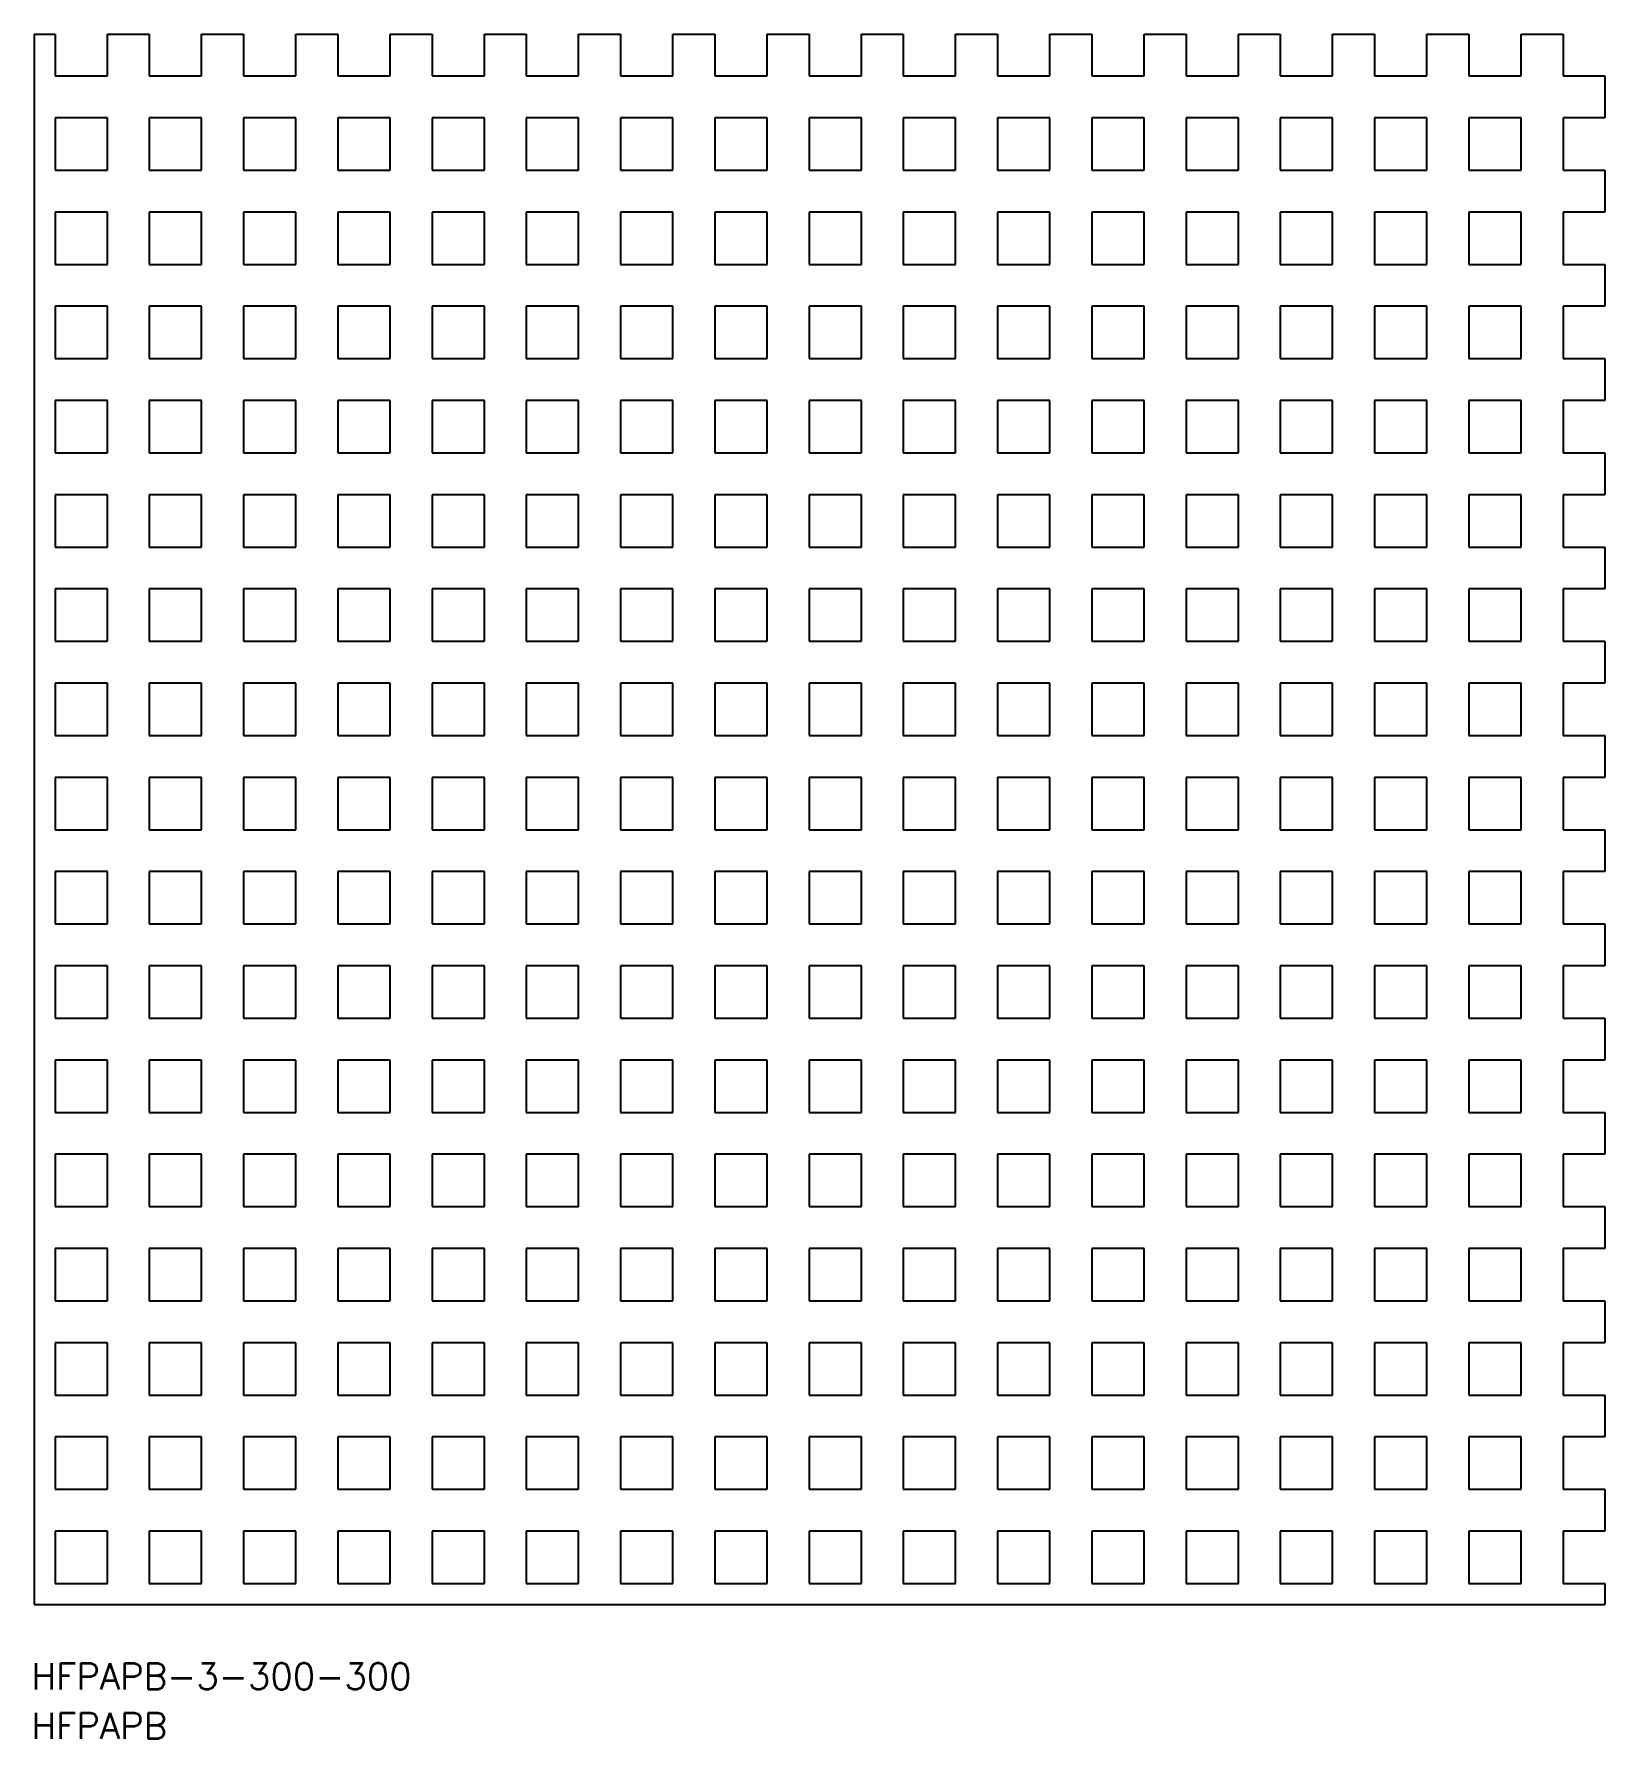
# Model space of a CAD drawing. Extents: x 3 to 303, y 3 to 329.
import ezdxf

# ---------------------------------------------------------------- set-up
doc = ezdxf.new("R2010")
doc.units = 0
doc.layers.get('0').update_dxf_attribs({"linetype": 'CONTINUOUS'})
doc.styles.get("Standard").update_dxf_attribs({"font": 'txt.shx', "bigfont": 'extfont2.shx'})

msp = doc.modelspace()

# ---------------------------------------------------------------- linework, layer by layer
at = {"color": 7, "linetype": 'CONTINUOUS'}
for p, q in [((3.37, 329.01), (3.37, 29.01)), ((3.37, 329.01), (7.37, 329.01)), ((7.37, 329.01), (7.37, 321.01)), ((17.37, 321.01), (17.37, 329.01)), ((17.37, 329.01), (25.37, 329.01)), ((25.37, 329.01), (25.37, 321.01)), ((35.37, 321.01), (35.37, 329.01)), ((35.37, 329.01), (43.37, 329.01)), ((43.37, 329.01), (43.37, 321.01)), ((53.37, 321.01), (53.37, 329.01)), ((53.37, 329.01), (61.37, 329.01)), ((61.37, 329.01), (61.37, 321.01)), ((71.37, 321.01), (71.37, 329.01)), ((71.37, 329.01), (79.37, 329.01)), ((79.37, 329.01), (79.37, 321.01)), ((89.37, 321.01), (89.37, 329.01)), ((89.37, 329.01), (97.37, 329.01)), ((97.37, 329.01), (97.37, 321.01)), ((107.37, 321.01), (107.37, 329.01)), ((107.37, 329.01), (115.37, 329.01)), ((115.37, 329.01), (115.37, 321.01)), ((125.37, 321.01), (125.37, 329.01)), ((125.37, 329.01), (133.37, 329.01)), ((133.37, 329.01), (133.37, 321.01)), ((143.37, 321.01), (143.37, 329.01)), ((143.37, 329.01), (151.37, 329.01)), ((151.37, 329.01), (151.37, 321.01)), ((161.37, 321.01), (161.37, 329.01)), ((161.37, 329.01), (169.37, 329.01)), ((169.37, 329.01), (169.37, 321.01)), ((179.37, 321.01), (179.37, 329.01)), ((179.37, 329.01), (187.37, 329.01)), ((187.37, 329.01), (187.37, 321.01)), ((197.37, 321.01), (197.37, 329.01)), ((197.37, 329.01), (205.37, 329.01)), ((205.37, 329.01), (205.37, 321.01)), ((215.37, 321.01), (215.37, 329.01)), ((215.37, 329.01), (223.37, 329.01)), ((223.37, 329.01), (223.37, 321.01)), ((233.37, 321.01), (233.37, 329.01)), ((233.37, 329.01), (241.37, 329.01)), ((241.37, 329.01), (241.37, 321.01)), ((251.37, 321.01), (251.37, 329.01)), ((251.37, 329.01), (259.37, 329.01)), ((259.37, 329.01), (259.37, 321.01)), ((269.37, 321.01), (269.37, 329.01)), ((269.37, 329.01), (277.37, 329.01)), ((277.37, 329.01), (277.37, 321.01)), ((287.37, 321.01), (287.37, 329.01)), ((287.37, 329.01), (295.37, 329.01)), ((295.37, 329.01), (295.37, 321.01)), ((7.37, 321.01), (17.37, 321.01)), ((25.37, 321.01), (35.37, 321.01)), ((43.37, 321.01), (53.37, 321.01)), ((61.37, 321.01), (71.37, 321.01)), ((79.37, 321.01), (89.37, 321.01)), ((97.37, 321.01), (107.37, 321.01)), ((115.37, 321.01), (125.37, 321.01)), ((133.37, 321.01), (143.37, 321.01)), ((151.37, 321.01), (161.37, 321.01)), ((169.37, 321.01), (179.37, 321.01)), ((187.37, 321.01), (197.37, 321.01)), ((205.37, 321.01), (215.37, 321.01)), ((223.37, 321.01), (233.37, 321.01)), ((241.37, 321.01), (251.37, 321.01)), ((259.37, 321.01), (269.37, 321.01)), ((277.37, 321.01), (287.37, 321.01)), ((295.37, 321.01), (303.37, 321.01)), ((303.37, 321.01), (303.37, 313.01)), ((17.37, 313.01), (7.37, 313.01)), ((7.37, 313.01), (7.37, 303.01)), ((17.37, 303.01), (17.37, 313.01)), ((35.37, 313.01), (25.37, 313.01)), ((25.37, 313.01), (25.37, 303.01)), ((35.37, 303.01), (35.37, 313.01)), ((53.37, 313.01), (43.37, 313.01)), ((43.37, 313.01), (43.37, 303.01)), ((53.37, 303.01), (53.37, 313.01)), ((71.37, 313.01), (61.37, 313.01)), ((61.37, 313.01), (61.37, 303.01)), ((71.37, 303.01), (71.37, 313.01)), ((89.37, 313.01), (79.37, 313.01)), ((79.37, 313.01), (79.37, 303.01)), ((89.37, 303.01), (89.37, 313.01)), ((107.37, 313.01), (97.37, 313.01)), ((97.37, 313.01), (97.37, 303.01)), ((107.37, 303.01), (107.37, 313.01)), ((125.37, 313.01), (115.37, 313.01)), ((115.37, 313.01), (115.37, 303.01)), ((125.37, 303.01), (125.37, 313.01)), ((143.37, 313.01), (133.37, 313.01)), ((133.37, 313.01), (133.37, 303.01)), ((143.37, 303.01), (143.37, 313.01)), ((161.37, 313.01), (151.37, 313.01)), ((151.37, 313.01), (151.37, 303.01)), ((161.37, 303.01), (161.37, 313.01)), ((179.37, 313.01), (169.37, 313.01)), ((169.37, 313.01), (169.37, 303.01)), ((179.37, 303.01), (179.37, 313.01)), ((197.37, 313.01), (187.37, 313.01)), ((187.37, 313.01), (187.37, 303.01)), ((197.37, 303.01), (197.37, 313.01)), ((215.37, 313.01), (205.37, 313.01)), ((205.37, 313.01), (205.37, 303.01)), ((215.37, 303.01), (215.37, 313.01)), ((233.37, 313.01), (223.37, 313.01)), ((223.37, 313.01), (223.37, 303.01)), ((233.37, 303.01), (233.37, 313.01)), ((251.37, 313.01), (241.37, 313.01)), ((241.37, 313.01), (241.37, 303.01)), ((251.37, 303.01), (251.37, 313.01)), ((269.37, 313.01), (259.37, 313.01)), ((259.37, 313.01), (259.37, 303.01)), ((269.37, 303.01), (269.37, 313.01)), ((287.37, 313.01), (277.37, 313.01)), ((277.37, 313.01), (277.37, 303.01)), ((287.37, 303.01), (287.37, 313.01)), ((303.37, 313.01), (295.37, 313.01)), ((295.37, 313.01), (295.37, 303.01)), ((7.37, 303.01), (17.37, 303.01)), ((25.37, 303.01), (35.37, 303.01)), ((43.37, 303.01), (53.37, 303.01)), ((61.37, 303.01), (71.37, 303.01)), ((79.37, 303.01), (89.37, 303.01)), ((97.37, 303.01), (107.37, 303.01)), ((115.37, 303.01), (125.37, 303.01)), ((133.37, 303.01), (143.37, 303.01)), ((151.37, 303.01), (161.37, 303.01)), ((169.37, 303.01), (179.37, 303.01)), ((187.37, 303.01), (197.37, 303.01)), ((205.37, 303.01), (215.37, 303.01)), ((223.37, 303.01), (233.37, 303.01)), ((241.37, 303.01), (251.37, 303.01)), ((259.37, 303.01), (269.37, 303.01)), ((277.37, 303.01), (287.37, 303.01)), ((295.37, 303.01), (303.37, 303.01)), ((303.37, 303.01), (303.37, 295.01)), ((17.37, 295.01), (7.37, 295.01)), ((7.37, 295.01), (7.37, 285.01)), ((17.37, 285.01), (17.37, 295.01)), ((35.37, 295.01), (25.37, 295.01)), ((25.37, 295.01), (25.37, 285.01)), ((35.37, 285.01), (35.37, 295.01)), ((53.37, 295.01), (43.37, 295.01)), ((43.37, 295.01), (43.37, 285.01)), ((53.37, 285.01), (53.37, 295.01)), ((71.37, 295.01), (61.37, 295.01)), ((61.37, 295.01), (61.37, 285.01)), ((71.37, 285.01), (71.37, 295.01)), ((89.37, 295.01), (79.37, 295.01)), ((79.37, 295.01), (79.37, 285.01)), ((89.37, 285.01), (89.37, 295.01)), ((107.37, 295.01), (97.37, 295.01)), ((97.37, 295.01), (97.37, 285.01)), ((107.37, 285.01), (107.37, 295.01)), ((125.37, 295.01), (115.37, 295.01)), ((115.37, 295.01), (115.37, 285.01)), ((125.37, 285.01), (125.37, 295.01)), ((143.37, 295.01), (133.37, 295.01)), ((133.37, 295.01), (133.37, 285.01)), ((143.37, 285.01), (143.37, 295.01)), ((161.37, 295.01), (151.37, 295.01)), ((151.37, 295.01), (151.37, 285.01)), ((161.37, 285.01), (161.37, 295.01)), ((179.37, 295.01), (169.37, 295.01)), ((169.37, 295.01), (169.37, 285.01)), ((179.37, 285.01), (179.37, 295.01)), ((197.37, 295.01), (187.37, 295.01)), ((187.37, 295.01), (187.37, 285.01)), ((197.37, 285.01), (197.37, 295.01)), ((215.37, 295.01), (205.37, 295.01)), ((205.37, 295.01), (205.37, 285.01)), ((215.37, 285.01), (215.37, 295.01)), ((233.37, 295.01), (223.37, 295.01)), ((223.37, 295.01), (223.37, 285.01)), ((233.37, 285.01), (233.37, 295.01)), ((251.37, 295.01), (241.37, 295.01)), ((241.37, 295.01), (241.37, 285.01)), ((251.37, 285.01), (251.37, 295.01)), ((269.37, 295.01), (259.37, 295.01)), ((259.37, 295.01), (259.37, 285.01)), ((269.37, 285.01), (269.37, 295.01)), ((287.37, 295.01), (277.37, 295.01)), ((277.37, 295.01), (277.37, 285.01)), ((287.37, 285.01), (287.37, 295.01)), ((303.37, 295.01), (295.37, 295.01)), ((295.37, 295.01), (295.37, 285.01)), ((7.37, 285.01), (17.37, 285.01)), ((25.37, 285.01), (35.37, 285.01)), ((43.37, 285.01), (53.37, 285.01)), ((61.37, 285.01), (71.37, 285.01)), ((79.37, 285.01), (89.37, 285.01)), ((97.37, 285.01), (107.37, 285.01)), ((115.37, 285.01), (125.37, 285.01)), ((133.37, 285.01), (143.37, 285.01)), ((151.37, 285.01), (161.37, 285.01)), ((169.37, 285.01), (179.37, 285.01)), ((187.37, 285.01), (197.37, 285.01)), ((205.37, 285.01), (215.37, 285.01)), ((223.37, 285.01), (233.37, 285.01)), ((241.37, 285.01), (251.37, 285.01)), ((259.37, 285.01), (269.37, 285.01)), ((277.37, 285.01), (287.37, 285.01)), ((295.37, 285.01), (303.37, 285.01)), ((303.37, 285.01), (303.37, 277.01)), ((17.37, 277.01), (7.37, 277.01)), ((7.37, 277.01), (7.37, 267.01)), ((17.37, 267.01), (17.37, 277.01)), ((35.37, 277.01), (25.37, 277.01)), ((25.37, 277.01), (25.37, 267.01)), ((35.37, 267.01), (35.37, 277.01)), ((53.37, 277.01), (43.37, 277.01)), ((43.37, 277.01), (43.37, 267.01)), ((53.37, 267.01), (53.37, 277.01)), ((71.37, 277.01), (61.37, 277.01)), ((61.37, 277.01), (61.37, 267.01)), ((71.37, 267.01), (71.37, 277.01)), ((89.37, 277.01), (79.37, 277.01)), ((79.37, 277.01), (79.37, 267.01)), ((89.37, 267.01), (89.37, 277.01)), ((107.37, 277.01), (97.37, 277.01)), ((97.37, 277.01), (97.37, 267.01)), ((107.37, 267.01), (107.37, 277.01)), ((125.37, 277.01), (115.37, 277.01)), ((115.37, 277.01), (115.37, 267.01)), ((125.37, 267.01), (125.37, 277.01)), ((143.37, 277.01), (133.37, 277.01)), ((133.37, 277.01), (133.37, 267.01)), ((143.37, 267.01), (143.37, 277.01)), ((161.37, 277.01), (151.37, 277.01)), ((151.37, 277.01), (151.37, 267.01)), ((161.37, 267.01), (161.37, 277.01)), ((179.37, 277.01), (169.37, 277.01)), ((169.37, 277.01), (169.37, 267.01)), ((179.37, 267.01), (179.37, 277.01)), ((197.37, 277.01), (187.37, 277.01)), ((187.37, 277.01), (187.37, 267.01)), ((197.37, 267.01), (197.37, 277.01)), ((215.37, 277.01), (205.37, 277.01)), ((205.37, 277.01), (205.37, 267.01)), ((215.37, 267.01), (215.37, 277.01)), ((233.37, 277.01), (223.37, 277.01)), ((223.37, 277.01), (223.37, 267.01)), ((233.37, 267.01), (233.37, 277.01)), ((251.37, 277.01), (241.37, 277.01)), ((241.37, 277.01), (241.37, 267.01)), ((251.37, 267.01), (251.37, 277.01)), ((269.37, 277.01), (259.37, 277.01)), ((259.37, 277.01), (259.37, 267.01)), ((269.37, 267.01), (269.37, 277.01)), ((287.37, 277.01), (277.37, 277.01)), ((277.37, 277.01), (277.37, 267.01)), ((287.37, 267.01), (287.37, 277.01)), ((303.37, 277.01), (295.37, 277.01)), ((295.37, 277.01), (295.37, 267.01)), ((7.37, 267.01), (17.37, 267.01)), ((25.37, 267.01), (35.37, 267.01)), ((43.37, 267.01), (53.37, 267.01)), ((61.37, 267.01), (71.37, 267.01)), ((79.37, 267.01), (89.37, 267.01)), ((97.37, 267.01), (107.37, 267.01)), ((115.37, 267.01), (125.37, 267.01)), ((133.37, 267.01), (143.37, 267.01)), ((151.37, 267.01), (161.37, 267.01)), ((169.37, 267.01), (179.37, 267.01)), ((187.37, 267.01), (197.37, 267.01)), ((205.37, 267.01), (215.37, 267.01)), ((223.37, 267.01), (233.37, 267.01)), ((241.37, 267.01), (251.37, 267.01)), ((259.37, 267.01), (269.37, 267.01)), ((277.37, 267.01), (287.37, 267.01)), ((295.37, 267.01), (303.37, 267.01)), ((303.37, 267.01), (303.37, 259.01)), ((17.37, 259.01), (7.37, 259.01)), ((7.37, 259.01), (7.37, 249.01)), ((17.37, 249.01), (17.37, 259.01)), ((35.37, 259.01), (25.37, 259.01)), ((25.37, 259.01), (25.37, 249.01)), ((35.37, 249.01), (35.37, 259.01)), ((53.37, 259.01), (43.37, 259.01)), ((43.37, 259.01), (43.37, 249.01)), ((53.37, 249.01), (53.37, 259.01)), ((71.37, 259.01), (61.37, 259.01)), ((61.37, 259.01), (61.37, 249.01)), ((71.37, 249.01), (71.37, 259.01)), ((89.37, 259.01), (79.37, 259.01)), ((79.37, 259.01), (79.37, 249.01)), ((89.37, 249.01), (89.37, 259.01)), ((107.37, 259.01), (97.37, 259.01)), ((97.37, 259.01), (97.37, 249.01)), ((107.37, 249.01), (107.37, 259.01)), ((125.37, 259.01), (115.37, 259.01)), ((115.37, 259.01), (115.37, 249.01)), ((125.37, 249.01), (125.37, 259.01)), ((143.37, 259.01), (133.37, 259.01)), ((133.37, 259.01), (133.37, 249.01)), ((143.37, 249.01), (143.37, 259.01)), ((161.37, 259.01), (151.37, 259.01)), ((151.37, 259.01), (151.37, 249.01)), ((161.37, 249.01), (161.37, 259.01)), ((179.37, 259.01), (169.37, 259.01)), ((169.37, 259.01), (169.37, 249.01)), ((179.37, 249.01), (179.37, 259.01)), ((197.37, 259.01), (187.37, 259.01)), ((187.37, 259.01), (187.37, 249.01)), ((197.37, 249.01), (197.37, 259.01)), ((215.37, 259.01), (205.37, 259.01)), ((205.37, 259.01), (205.37, 249.01)), ((215.37, 249.01), (215.37, 259.01)), ((233.37, 259.01), (223.37, 259.01)), ((223.37, 259.01), (223.37, 249.01)), ((233.37, 249.01), (233.37, 259.01)), ((251.37, 259.01), (241.37, 259.01)), ((241.37, 259.01), (241.37, 249.01)), ((251.37, 249.01), (251.37, 259.01)), ((269.37, 259.01), (259.37, 259.01)), ((259.37, 259.01), (259.37, 249.01)), ((269.37, 249.01), (269.37, 259.01)), ((287.37, 259.01), (277.37, 259.01)), ((277.37, 259.01), (277.37, 249.01)), ((287.37, 249.01), (287.37, 259.01)), ((303.37, 259.01), (295.37, 259.01)), ((295.37, 259.01), (295.37, 249.01)), ((7.37, 249.01), (17.37, 249.01)), ((25.37, 249.01), (35.37, 249.01)), ((43.37, 249.01), (53.37, 249.01)), ((61.37, 249.01), (71.37, 249.01)), ((79.37, 249.01), (89.37, 249.01)), ((97.37, 249.01), (107.37, 249.01)), ((115.37, 249.01), (125.37, 249.01)), ((133.37, 249.01), (143.37, 249.01)), ((151.37, 249.01), (161.37, 249.01)), ((169.37, 249.01), (179.37, 249.01)), ((187.37, 249.01), (197.37, 249.01)), ((205.37, 249.01), (215.37, 249.01)), ((223.37, 249.01), (233.37, 249.01)), ((241.37, 249.01), (251.37, 249.01)), ((259.37, 249.01), (269.37, 249.01)), ((277.37, 249.01), (287.37, 249.01)), ((295.37, 249.01), (303.37, 249.01)), ((303.37, 249.01), (303.37, 241.01)), ((17.37, 241.01), (7.37, 241.01)), ((7.37, 241.01), (7.37, 231.01)), ((17.37, 231.01), (17.37, 241.01)), ((35.37, 241.01), (25.37, 241.01)), ((25.37, 241.01), (25.37, 231.01)), ((35.37, 231.01), (35.37, 241.01)), ((53.37, 241.01), (43.37, 241.01)), ((43.37, 241.01), (43.37, 231.01)), ((53.37, 231.01), (53.37, 241.01)), ((71.37, 241.01), (61.37, 241.01)), ((61.37, 241.01), (61.37, 231.01)), ((71.37, 231.01), (71.37, 241.01)), ((89.37, 241.01), (79.37, 241.01)), ((79.37, 241.01), (79.37, 231.01)), ((89.37, 231.01), (89.37, 241.01)), ((107.37, 241.01), (97.37, 241.01)), ((97.37, 241.01), (97.37, 231.01)), ((107.37, 231.01), (107.37, 241.01)), ((125.37, 241.01), (115.37, 241.01)), ((115.37, 241.01), (115.37, 231.01)), ((125.37, 231.01), (125.37, 241.01)), ((143.37, 241.01), (133.37, 241.01)), ((133.37, 241.01), (133.37, 231.01)), ((143.37, 231.01), (143.37, 241.01)), ((161.37, 241.01), (151.37, 241.01)), ((151.37, 241.01), (151.37, 231.01)), ((161.37, 231.01), (161.37, 241.01)), ((179.37, 241.01), (169.37, 241.01)), ((169.37, 241.01), (169.37, 231.01)), ((179.37, 231.01), (179.37, 241.01)), ((197.37, 241.01), (187.37, 241.01)), ((187.37, 241.01), (187.37, 231.01)), ((197.37, 231.01), (197.37, 241.01)), ((215.37, 241.01), (205.37, 241.01)), ((205.37, 241.01), (205.37, 231.01)), ((215.37, 231.01), (215.37, 241.01)), ((233.37, 241.01), (223.37, 241.01)), ((223.37, 241.01), (223.37, 231.01)), ((233.37, 231.01), (233.37, 241.01)), ((251.37, 241.01), (241.37, 241.01)), ((241.37, 241.01), (241.37, 231.01)), ((251.37, 231.01), (251.37, 241.01)), ((269.37, 241.01), (259.37, 241.01)), ((259.37, 241.01), (259.37, 231.01)), ((269.37, 231.01), (269.37, 241.01)), ((287.37, 241.01), (277.37, 241.01)), ((277.37, 241.01), (277.37, 231.01)), ((287.37, 231.01), (287.37, 241.01)), ((303.37, 241.01), (295.37, 241.01)), ((295.37, 241.01), (295.37, 231.01)), ((7.37, 231.01), (17.37, 231.01)), ((25.37, 231.01), (35.37, 231.01)), ((43.37, 231.01), (53.37, 231.01)), ((61.37, 231.01), (71.37, 231.01)), ((79.37, 231.01), (89.37, 231.01)), ((97.37, 231.01), (107.37, 231.01)), ((115.37, 231.01), (125.37, 231.01)), ((133.37, 231.01), (143.37, 231.01)), ((151.37, 231.01), (161.37, 231.01)), ((169.37, 231.01), (179.37, 231.01)), ((187.37, 231.01), (197.37, 231.01)), ((205.37, 231.01), (215.37, 231.01)), ((223.37, 231.01), (233.37, 231.01)), ((241.37, 231.01), (251.37, 231.01)), ((259.37, 231.01), (269.37, 231.01)), ((277.37, 231.01), (287.37, 231.01)), ((295.37, 231.01), (303.37, 231.01)), ((303.37, 231.01), (303.37, 223.01)), ((17.37, 223.01), (7.37, 223.01)), ((7.37, 223.01), (7.37, 213.01)), ((17.37, 213.01), (17.37, 223.01)), ((35.37, 223.01), (25.37, 223.01)), ((25.37, 223.01), (25.37, 213.01)), ((35.37, 213.01), (35.37, 223.01)), ((53.37, 223.01), (43.37, 223.01)), ((43.37, 223.01), (43.37, 213.01)), ((53.37, 213.01), (53.37, 223.01)), ((71.37, 223.01), (61.37, 223.01)), ((61.37, 223.01), (61.37, 213.01)), ((71.37, 213.01), (71.37, 223.01)), ((89.37, 223.01), (79.37, 223.01)), ((79.37, 223.01), (79.37, 213.01)), ((89.37, 213.01), (89.37, 223.01)), ((107.37, 223.01), (97.37, 223.01)), ((97.37, 223.01), (97.37, 213.01)), ((107.37, 213.01), (107.37, 223.01)), ((125.37, 223.01), (115.37, 223.01)), ((115.37, 223.01), (115.37, 213.01)), ((125.37, 213.01), (125.37, 223.01)), ((143.37, 223.01), (133.37, 223.01)), ((133.37, 223.01), (133.37, 213.01)), ((143.37, 213.01), (143.37, 223.01)), ((161.37, 223.01), (151.37, 223.01)), ((151.37, 223.01), (151.37, 213.01)), ((161.37, 213.01), (161.37, 223.01)), ((179.37, 223.01), (169.37, 223.01)), ((169.37, 223.01), (169.37, 213.01)), ((179.37, 213.01), (179.37, 223.01)), ((197.37, 223.01), (187.37, 223.01)), ((187.37, 223.01), (187.37, 213.01)), ((197.37, 213.01), (197.37, 223.01)), ((215.37, 223.01), (205.37, 223.01)), ((205.37, 223.01), (205.37, 213.01)), ((215.37, 213.01), (215.37, 223.01)), ((233.37, 223.01), (223.37, 223.01)), ((223.37, 223.01), (223.37, 213.01)), ((233.37, 213.01), (233.37, 223.01)), ((251.37, 223.01), (241.37, 223.01)), ((241.37, 223.01), (241.37, 213.01)), ((251.37, 213.01), (251.37, 223.01)), ((269.37, 223.01), (259.37, 223.01)), ((259.37, 223.01), (259.37, 213.01)), ((269.37, 213.01), (269.37, 223.01)), ((287.37, 223.01), (277.37, 223.01)), ((277.37, 223.01), (277.37, 213.01)), ((287.37, 213.01), (287.37, 223.01)), ((303.37, 223.01), (295.37, 223.01)), ((295.37, 223.01), (295.37, 213.01)), ((7.37, 213.01), (17.37, 213.01)), ((25.37, 213.01), (35.37, 213.01)), ((43.37, 213.01), (53.37, 213.01)), ((61.37, 213.01), (71.37, 213.01)), ((79.37, 213.01), (89.37, 213.01)), ((97.37, 213.01), (107.37, 213.01)), ((115.37, 213.01), (125.37, 213.01)), ((133.37, 213.01), (143.37, 213.01)), ((151.37, 213.01), (161.37, 213.01)), ((169.37, 213.01), (179.37, 213.01)), ((187.37, 213.01), (197.37, 213.01)), ((205.37, 213.01), (215.37, 213.01)), ((223.37, 213.01), (233.37, 213.01)), ((241.37, 213.01), (251.37, 213.01)), ((259.37, 213.01), (269.37, 213.01)), ((277.37, 213.01), (287.37, 213.01)), ((295.37, 213.01), (303.37, 213.01)), ((303.37, 213.01), (303.37, 205.01)), ((17.37, 205.01), (7.37, 205.01)), ((7.37, 205.01), (7.37, 195.01)), ((17.37, 195.01), (17.37, 205.01)), ((35.37, 205.01), (25.37, 205.01)), ((25.37, 205.01), (25.37, 195.01)), ((35.37, 195.01), (35.37, 205.01)), ((53.37, 205.01), (43.37, 205.01)), ((43.37, 205.01), (43.37, 195.01)), ((53.37, 195.01), (53.37, 205.01)), ((71.37, 205.01), (61.37, 205.01)), ((61.37, 205.01), (61.37, 195.01)), ((71.37, 195.01), (71.37, 205.01)), ((89.37, 205.01), (79.37, 205.01)), ((79.37, 205.01), (79.37, 195.01)), ((89.37, 195.01), (89.37, 205.01)), ((107.37, 205.01), (97.37, 205.01)), ((97.37, 205.01), (97.37, 195.01)), ((107.37, 195.01), (107.37, 205.01)), ((125.37, 205.01), (115.37, 205.01)), ((115.37, 205.01), (115.37, 195.01)), ((125.37, 195.01), (125.37, 205.01)), ((143.37, 205.01), (133.37, 205.01)), ((133.37, 205.01), (133.37, 195.01)), ((143.37, 195.01), (143.37, 205.01)), ((161.37, 205.01), (151.37, 205.01)), ((151.37, 205.01), (151.37, 195.01)), ((161.37, 195.01), (161.37, 205.01)), ((179.37, 205.01), (169.37, 205.01)), ((169.37, 205.01), (169.37, 195.01)), ((179.37, 195.01), (179.37, 205.01)), ((197.37, 205.01), (187.37, 205.01)), ((187.37, 205.01), (187.37, 195.01)), ((197.37, 195.01), (197.37, 205.01)), ((215.37, 205.01), (205.37, 205.01)), ((205.37, 205.01), (205.37, 195.01)), ((215.37, 195.01), (215.37, 205.01)), ((233.37, 205.01), (223.37, 205.01)), ((223.37, 205.01), (223.37, 195.01)), ((233.37, 195.01), (233.37, 205.01)), ((251.37, 205.01), (241.37, 205.01)), ((241.37, 205.01), (241.37, 195.01)), ((251.37, 195.01), (251.37, 205.01)), ((269.37, 205.01), (259.37, 205.01)), ((259.37, 205.01), (259.37, 195.01)), ((269.37, 195.01), (269.37, 205.01)), ((287.37, 205.01), (277.37, 205.01)), ((277.37, 205.01), (277.37, 195.01)), ((287.37, 195.01), (287.37, 205.01)), ((303.37, 205.01), (295.37, 205.01)), ((295.37, 205.01), (295.37, 195.01)), ((7.37, 195.01), (17.37, 195.01)), ((25.37, 195.01), (35.37, 195.01)), ((43.37, 195.01), (53.37, 195.01)), ((61.37, 195.01), (71.37, 195.01)), ((79.37, 195.01), (89.37, 195.01)), ((97.37, 195.01), (107.37, 195.01)), ((115.37, 195.01), (125.37, 195.01)), ((133.37, 195.01), (143.37, 195.01)), ((151.37, 195.01), (161.37, 195.01)), ((169.37, 195.01), (179.37, 195.01)), ((187.37, 195.01), (197.37, 195.01)), ((205.37, 195.01), (215.37, 195.01)), ((223.37, 195.01), (233.37, 195.01)), ((241.37, 195.01), (251.37, 195.01)), ((259.37, 195.01), (269.37, 195.01)), ((277.37, 195.01), (287.37, 195.01)), ((295.37, 195.01), (303.37, 195.01)), ((303.37, 195.01), (303.37, 187.01)), ((17.37, 187.01), (7.37, 187.01)), ((7.37, 187.01), (7.37, 177.01)), ((17.37, 177.01), (17.37, 187.01)), ((35.37, 187.01), (25.37, 187.01)), ((25.37, 187.01), (25.37, 177.01)), ((35.37, 177.01), (35.37, 187.01)), ((53.37, 187.01), (43.37, 187.01)), ((43.37, 187.01), (43.37, 177.01)), ((53.37, 177.01), (53.37, 187.01)), ((71.37, 187.01), (61.37, 187.01)), ((61.37, 187.01), (61.37, 177.01)), ((71.37, 177.01), (71.37, 187.01)), ((89.37, 187.01), (79.37, 187.01)), ((79.37, 187.01), (79.37, 177.01)), ((89.37, 177.01), (89.37, 187.01)), ((107.37, 187.01), (97.37, 187.01)), ((97.37, 187.01), (97.37, 177.01)), ((107.37, 177.01), (107.37, 187.01)), ((125.37, 187.01), (115.37, 187.01)), ((115.37, 187.01), (115.37, 177.01)), ((125.37, 177.01), (125.37, 187.01)), ((143.37, 187.01), (133.37, 187.01)), ((133.37, 187.01), (133.37, 177.01)), ((143.37, 177.01), (143.37, 187.01)), ((161.37, 187.01), (151.37, 187.01)), ((151.37, 187.01), (151.37, 177.01)), ((161.37, 177.01), (161.37, 187.01)), ((179.37, 187.01), (169.37, 187.01)), ((169.37, 187.01), (169.37, 177.01)), ((179.37, 177.01), (179.37, 187.01)), ((197.37, 187.01), (187.37, 187.01)), ((187.37, 187.01), (187.37, 177.01)), ((197.37, 177.01), (197.37, 187.01)), ((215.37, 187.01), (205.37, 187.01)), ((205.37, 187.01), (205.37, 177.01)), ((215.37, 177.01), (215.37, 187.01)), ((233.37, 187.01), (223.37, 187.01)), ((223.37, 187.01), (223.37, 177.01)), ((233.37, 177.01), (233.37, 187.01)), ((251.37, 187.01), (241.37, 187.01)), ((241.37, 187.01), (241.37, 177.01)), ((251.37, 177.01), (251.37, 187.01)), ((269.37, 187.01), (259.37, 187.01)), ((259.37, 187.01), (259.37, 177.01)), ((269.37, 177.01), (269.37, 187.01)), ((287.37, 187.01), (277.37, 187.01)), ((277.37, 187.01), (277.37, 177.01)), ((287.37, 177.01), (287.37, 187.01)), ((303.37, 187.01), (295.37, 187.01)), ((295.37, 187.01), (295.37, 177.01)), ((7.37, 177.01), (17.37, 177.01)), ((25.37, 177.01), (35.37, 177.01)), ((43.37, 177.01), (53.37, 177.01)), ((61.37, 177.01), (71.37, 177.01)), ((79.37, 177.01), (89.37, 177.01)), ((97.37, 177.01), (107.37, 177.01)), ((115.37, 177.01), (125.37, 177.01)), ((133.37, 177.01), (143.37, 177.01)), ((151.37, 177.01), (161.37, 177.01)), ((169.37, 177.01), (179.37, 177.01)), ((187.37, 177.01), (197.37, 177.01)), ((205.37, 177.01), (215.37, 177.01)), ((223.37, 177.01), (233.37, 177.01)), ((241.37, 177.01), (251.37, 177.01)), ((259.37, 177.01), (269.37, 177.01)), ((277.37, 177.01), (287.37, 177.01)), ((295.37, 177.01), (303.37, 177.01)), ((303.37, 177.01), (303.37, 169.01)), ((17.37, 169.01), (7.37, 169.01)), ((7.37, 169.01), (7.37, 159.01)), ((17.37, 159.01), (17.37, 169.01)), ((35.37, 169.01), (25.37, 169.01)), ((25.37, 169.01), (25.37, 159.01)), ((35.37, 159.01), (35.37, 169.01)), ((53.37, 169.01), (43.37, 169.01)), ((43.37, 169.01), (43.37, 159.01)), ((53.37, 159.01), (53.37, 169.01)), ((71.37, 169.01), (61.37, 169.01)), ((61.37, 169.01), (61.37, 159.01)), ((71.37, 159.01), (71.37, 169.01)), ((89.37, 169.01), (79.37, 169.01)), ((79.37, 169.01), (79.37, 159.01)), ((89.37, 159.01), (89.37, 169.01)), ((107.37, 169.01), (97.37, 169.01)), ((97.37, 169.01), (97.37, 159.01)), ((107.37, 159.01), (107.37, 169.01)), ((125.37, 169.01), (115.37, 169.01)), ((115.37, 169.01), (115.37, 159.01)), ((125.37, 159.01), (125.37, 169.01)), ((143.37, 169.01), (133.37, 169.01)), ((133.37, 169.01), (133.37, 159.01)), ((143.37, 159.01), (143.37, 169.01)), ((161.37, 169.01), (151.37, 169.01)), ((151.37, 169.01), (151.37, 159.01)), ((161.37, 159.01), (161.37, 169.01)), ((179.37, 169.01), (169.37, 169.01)), ((169.37, 169.01), (169.37, 159.01)), ((179.37, 159.01), (179.37, 169.01)), ((197.37, 169.01), (187.37, 169.01)), ((187.37, 169.01), (187.37, 159.01)), ((197.37, 159.01), (197.37, 169.01)), ((215.37, 169.01), (205.37, 169.01)), ((205.37, 169.01), (205.37, 159.01)), ((215.37, 159.01), (215.37, 169.01)), ((233.37, 169.01), (223.37, 169.01)), ((223.37, 169.01), (223.37, 159.01)), ((233.37, 159.01), (233.37, 169.01)), ((251.37, 169.01), (241.37, 169.01)), ((241.37, 169.01), (241.37, 159.01)), ((251.37, 159.01), (251.37, 169.01)), ((269.37, 169.01), (259.37, 169.01)), ((259.37, 169.01), (259.37, 159.01)), ((269.37, 159.01), (269.37, 169.01)), ((287.37, 169.01), (277.37, 169.01)), ((277.37, 169.01), (277.37, 159.01)), ((287.37, 159.01), (287.37, 169.01)), ((303.37, 169.01), (295.37, 169.01)), ((295.37, 169.01), (295.37, 159.01)), ((7.37, 159.01), (17.37, 159.01)), ((25.37, 159.01), (35.37, 159.01)), ((43.37, 159.01), (53.37, 159.01)), ((61.37, 159.01), (71.37, 159.01)), ((79.37, 159.01), (89.37, 159.01)), ((97.37, 159.01), (107.37, 159.01)), ((115.37, 159.01), (125.37, 159.01)), ((133.37, 159.01), (143.37, 159.01)), ((151.37, 159.01), (161.37, 159.01)), ((169.37, 159.01), (179.37, 159.01)), ((187.37, 159.01), (197.37, 159.01)), ((205.37, 159.01), (215.37, 159.01)), ((223.37, 159.01), (233.37, 159.01)), ((241.37, 159.01), (251.37, 159.01)), ((259.37, 159.01), (269.37, 159.01)), ((277.37, 159.01), (287.37, 159.01)), ((295.37, 159.01), (303.37, 159.01)), ((303.37, 159.01), (303.37, 151.01)), ((17.37, 151.01), (7.37, 151.01)), ((7.37, 151.01), (7.37, 141.01)), ((17.37, 141.01), (17.37, 151.01)), ((35.37, 151.01), (25.37, 151.01)), ((25.37, 151.01), (25.37, 141.01)), ((35.37, 141.01), (35.37, 151.01)), ((53.37, 151.01), (43.37, 151.01)), ((43.37, 151.01), (43.37, 141.01)), ((53.37, 141.01), (53.37, 151.01)), ((71.37, 151.01), (61.37, 151.01)), ((61.37, 151.01), (61.37, 141.01)), ((71.37, 141.01), (71.37, 151.01)), ((89.37, 151.01), (79.37, 151.01)), ((79.37, 151.01), (79.37, 141.01)), ((89.37, 141.01), (89.37, 151.01)), ((107.37, 151.01), (97.37, 151.01)), ((97.37, 151.01), (97.37, 141.01)), ((107.37, 141.01), (107.37, 151.01)), ((125.37, 151.01), (115.37, 151.01)), ((115.37, 151.01), (115.37, 141.01)), ((125.37, 141.01), (125.37, 151.01)), ((143.37, 151.01), (133.37, 151.01)), ((133.37, 151.01), (133.37, 141.01)), ((143.37, 141.01), (143.37, 151.01)), ((161.37, 151.01), (151.37, 151.01)), ((151.37, 151.01), (151.37, 141.01)), ((161.37, 141.01), (161.37, 151.01)), ((179.37, 151.01), (169.37, 151.01)), ((169.37, 151.01), (169.37, 141.01)), ((179.37, 141.01), (179.37, 151.01)), ((197.37, 151.01), (187.37, 151.01)), ((187.37, 151.01), (187.37, 141.01)), ((197.37, 141.01), (197.37, 151.01)), ((215.37, 151.01), (205.37, 151.01)), ((205.37, 151.01), (205.37, 141.01)), ((215.37, 141.01), (215.37, 151.01)), ((233.37, 151.01), (223.37, 151.01)), ((223.37, 151.01), (223.37, 141.01)), ((233.37, 141.01), (233.37, 151.01)), ((251.37, 151.01), (241.37, 151.01)), ((241.37, 151.01), (241.37, 141.01)), ((251.37, 141.01), (251.37, 151.01)), ((269.37, 151.01), (259.37, 151.01)), ((259.37, 151.01), (259.37, 141.01)), ((269.37, 141.01), (269.37, 151.01)), ((287.37, 151.01), (277.37, 151.01)), ((277.37, 151.01), (277.37, 141.01)), ((287.37, 141.01), (287.37, 151.01)), ((303.37, 151.01), (295.37, 151.01)), ((295.37, 151.01), (295.37, 141.01)), ((7.37, 141.01), (17.37, 141.01)), ((25.37, 141.01), (35.37, 141.01)), ((43.37, 141.01), (53.37, 141.01)), ((61.37, 141.01), (71.37, 141.01)), ((79.37, 141.01), (89.37, 141.01)), ((97.37, 141.01), (107.37, 141.01)), ((115.37, 141.01), (125.37, 141.01)), ((133.37, 141.01), (143.37, 141.01)), ((151.37, 141.01), (161.37, 141.01)), ((169.37, 141.01), (179.37, 141.01)), ((187.37, 141.01), (197.37, 141.01)), ((205.37, 141.01), (215.37, 141.01)), ((223.37, 141.01), (233.37, 141.01)), ((241.37, 141.01), (251.37, 141.01)), ((259.37, 141.01), (269.37, 141.01)), ((277.37, 141.01), (287.37, 141.01)), ((295.37, 141.01), (303.37, 141.01)), ((303.37, 141.01), (303.37, 133.01)), ((17.37, 133.01), (7.37, 133.01)), ((7.37, 133.01), (7.37, 123.01)), ((17.37, 123.01), (17.37, 133.01)), ((35.37, 133.01), (25.37, 133.01)), ((25.37, 133.01), (25.37, 123.01)), ((35.37, 123.01), (35.37, 133.01)), ((53.37, 133.01), (43.37, 133.01)), ((43.37, 133.01), (43.37, 123.01)), ((53.37, 123.01), (53.37, 133.01)), ((71.37, 133.01), (61.37, 133.01)), ((61.37, 133.01), (61.37, 123.01)), ((71.37, 123.01), (71.37, 133.01)), ((89.37, 133.01), (79.37, 133.01)), ((79.37, 133.01), (79.37, 123.01)), ((89.37, 123.01), (89.37, 133.01)), ((107.37, 133.01), (97.37, 133.01)), ((97.37, 133.01), (97.37, 123.01)), ((107.37, 123.01), (107.37, 133.01)), ((125.37, 133.01), (115.37, 133.01)), ((115.37, 133.01), (115.37, 123.01)), ((125.37, 123.01), (125.37, 133.01)), ((143.37, 133.01), (133.37, 133.01)), ((133.37, 133.01), (133.37, 123.01)), ((143.37, 123.01), (143.37, 133.01)), ((161.37, 133.01), (151.37, 133.01)), ((151.37, 133.01), (151.37, 123.01)), ((161.37, 123.01), (161.37, 133.01)), ((179.37, 133.01), (169.37, 133.01)), ((169.37, 133.01), (169.37, 123.01)), ((179.37, 123.01), (179.37, 133.01)), ((197.37, 133.01), (187.37, 133.01)), ((187.37, 133.01), (187.37, 123.01)), ((197.37, 123.01), (197.37, 133.01)), ((215.37, 133.01), (205.37, 133.01)), ((205.37, 133.01), (205.37, 123.01)), ((215.37, 123.01), (215.37, 133.01)), ((233.37, 133.01), (223.37, 133.01)), ((223.37, 133.01), (223.37, 123.01)), ((233.37, 123.01), (233.37, 133.01)), ((251.37, 133.01), (241.37, 133.01)), ((241.37, 133.01), (241.37, 123.01)), ((251.37, 123.01), (251.37, 133.01)), ((269.37, 133.01), (259.37, 133.01)), ((259.37, 133.01), (259.37, 123.01)), ((269.37, 123.01), (269.37, 133.01)), ((287.37, 133.01), (277.37, 133.01)), ((277.37, 133.01), (277.37, 123.01)), ((287.37, 123.01), (287.37, 133.01)), ((303.37, 133.01), (295.37, 133.01)), ((295.37, 133.01), (295.37, 123.01)), ((7.37, 123.01), (17.37, 123.01)), ((25.37, 123.01), (35.37, 123.01)), ((43.37, 123.01), (53.37, 123.01)), ((61.37, 123.01), (71.37, 123.01)), ((79.37, 123.01), (89.37, 123.01)), ((97.37, 123.01), (107.37, 123.01)), ((115.37, 123.01), (125.37, 123.01)), ((133.37, 123.01), (143.37, 123.01)), ((151.37, 123.01), (161.37, 123.01)), ((169.37, 123.01), (179.37, 123.01)), ((187.37, 123.01), (197.37, 123.01)), ((205.37, 123.01), (215.37, 123.01)), ((223.37, 123.01), (233.37, 123.01)), ((241.37, 123.01), (251.37, 123.01)), ((259.37, 123.01), (269.37, 123.01)), ((277.37, 123.01), (287.37, 123.01)), ((295.37, 123.01), (303.37, 123.01)), ((303.37, 123.01), (303.37, 115.01)), ((17.37, 115.01), (7.37, 115.01)), ((7.37, 115.01), (7.37, 105.01)), ((17.37, 105.01), (17.37, 115.01)), ((35.37, 115.01), (25.37, 115.01)), ((25.37, 115.01), (25.37, 105.01)), ((35.37, 105.01), (35.37, 115.01)), ((53.37, 115.01), (43.37, 115.01)), ((43.37, 115.01), (43.37, 105.01)), ((53.37, 105.01), (53.37, 115.01)), ((71.37, 115.01), (61.37, 115.01)), ((61.37, 115.01), (61.37, 105.01)), ((71.37, 105.01), (71.37, 115.01)), ((89.37, 115.01), (79.37, 115.01)), ((79.37, 115.01), (79.37, 105.01)), ((89.37, 105.01), (89.37, 115.01)), ((107.37, 115.01), (97.37, 115.01)), ((97.37, 115.01), (97.37, 105.01)), ((107.37, 105.01), (107.37, 115.01)), ((125.37, 115.01), (115.37, 115.01)), ((115.37, 115.01), (115.37, 105.01)), ((125.37, 105.01), (125.37, 115.01)), ((143.37, 115.01), (133.37, 115.01)), ((133.37, 115.01), (133.37, 105.01)), ((143.37, 105.01), (143.37, 115.01)), ((161.37, 115.01), (151.37, 115.01)), ((151.37, 115.01), (151.37, 105.01)), ((161.37, 105.01), (161.37, 115.01)), ((179.37, 115.01), (169.37, 115.01)), ((169.37, 115.01), (169.37, 105.01)), ((179.37, 105.01), (179.37, 115.01)), ((197.37, 115.01), (187.37, 115.01)), ((187.37, 115.01), (187.37, 105.01)), ((197.37, 105.01), (197.37, 115.01)), ((215.37, 115.01), (205.37, 115.01)), ((205.37, 115.01), (205.37, 105.01)), ((215.37, 105.01), (215.37, 115.01)), ((233.37, 115.01), (223.37, 115.01)), ((223.37, 115.01), (223.37, 105.01)), ((233.37, 105.01), (233.37, 115.01)), ((251.37, 115.01), (241.37, 115.01)), ((241.37, 115.01), (241.37, 105.01)), ((251.37, 105.01), (251.37, 115.01)), ((269.37, 115.01), (259.37, 115.01)), ((259.37, 115.01), (259.37, 105.01)), ((269.37, 105.01), (269.37, 115.01)), ((287.37, 115.01), (277.37, 115.01)), ((277.37, 115.01), (277.37, 105.01)), ((287.37, 105.01), (287.37, 115.01)), ((303.37, 115.01), (295.37, 115.01)), ((295.37, 115.01), (295.37, 105.01)), ((7.37, 105.01), (17.37, 105.01)), ((25.37, 105.01), (35.37, 105.01)), ((43.37, 105.01), (53.37, 105.01)), ((61.37, 105.01), (71.37, 105.01)), ((79.37, 105.01), (89.37, 105.01)), ((97.37, 105.01), (107.37, 105.01)), ((115.37, 105.01), (125.37, 105.01)), ((133.37, 105.01), (143.37, 105.01)), ((151.37, 105.01), (161.37, 105.01)), ((169.37, 105.01), (179.37, 105.01)), ((187.37, 105.01), (197.37, 105.01)), ((205.37, 105.01), (215.37, 105.01)), ((223.37, 105.01), (233.37, 105.01)), ((241.37, 105.01), (251.37, 105.01)), ((259.37, 105.01), (269.37, 105.01)), ((277.37, 105.01), (287.37, 105.01)), ((295.37, 105.01), (303.37, 105.01)), ((303.37, 105.01), (303.37, 97.01)), ((17.37, 97.01), (7.37, 97.01)), ((7.37, 97.01), (7.37, 87.01)), ((17.37, 87.01), (17.37, 97.01)), ((35.37, 97.01), (25.37, 97.01)), ((25.37, 97.01), (25.37, 87.01)), ((35.37, 87.01), (35.37, 97.01)), ((53.37, 97.01), (43.37, 97.01)), ((43.37, 97.01), (43.37, 87.01)), ((53.37, 87.01), (53.37, 97.01)), ((71.37, 97.01), (61.37, 97.01)), ((61.37, 97.01), (61.37, 87.01)), ((71.37, 87.01), (71.37, 97.01)), ((89.37, 97.01), (79.37, 97.01)), ((79.37, 97.01), (79.37, 87.01)), ((89.37, 87.01), (89.37, 97.01)), ((107.37, 97.01), (97.37, 97.01)), ((97.37, 97.01), (97.37, 87.01)), ((107.37, 87.01), (107.37, 97.01)), ((125.37, 97.01), (115.37, 97.01)), ((115.37, 97.01), (115.37, 87.01)), ((125.37, 87.01), (125.37, 97.01)), ((143.37, 97.01), (133.37, 97.01)), ((133.37, 97.01), (133.37, 87.01)), ((143.37, 87.01), (143.37, 97.01)), ((161.37, 97.01), (151.37, 97.01)), ((151.37, 97.01), (151.37, 87.01)), ((161.37, 87.01), (161.37, 97.01)), ((179.37, 97.01), (169.37, 97.01)), ((169.37, 97.01), (169.37, 87.01)), ((179.37, 87.01), (179.37, 97.01)), ((197.37, 97.01), (187.37, 97.01)), ((187.37, 97.01), (187.37, 87.01)), ((197.37, 87.01), (197.37, 97.01)), ((215.37, 97.01), (205.37, 97.01)), ((205.37, 97.01), (205.37, 87.01)), ((215.37, 87.01), (215.37, 97.01)), ((233.37, 97.01), (223.37, 97.01)), ((223.37, 97.01), (223.37, 87.01)), ((233.37, 87.01), (233.37, 97.01)), ((251.37, 97.01), (241.37, 97.01)), ((241.37, 97.01), (241.37, 87.01)), ((251.37, 87.01), (251.37, 97.01)), ((269.37, 97.01), (259.37, 97.01)), ((259.37, 97.01), (259.37, 87.01)), ((269.37, 87.01), (269.37, 97.01)), ((287.37, 97.01), (277.37, 97.01)), ((277.37, 97.01), (277.37, 87.01)), ((287.37, 87.01), (287.37, 97.01)), ((303.37, 97.01), (295.37, 97.01)), ((295.37, 97.01), (295.37, 87.01)), ((7.37, 87.01), (17.37, 87.01)), ((25.37, 87.01), (35.37, 87.01)), ((43.37, 87.01), (53.37, 87.01)), ((61.37, 87.01), (71.37, 87.01)), ((79.37, 87.01), (89.37, 87.01)), ((97.37, 87.01), (107.37, 87.01)), ((115.37, 87.01), (125.37, 87.01)), ((133.37, 87.01), (143.37, 87.01)), ((151.37, 87.01), (161.37, 87.01)), ((169.37, 87.01), (179.37, 87.01)), ((187.37, 87.01), (197.37, 87.01)), ((205.37, 87.01), (215.37, 87.01)), ((223.37, 87.01), (233.37, 87.01)), ((241.37, 87.01), (251.37, 87.01)), ((259.37, 87.01), (269.37, 87.01)), ((277.37, 87.01), (287.37, 87.01)), ((295.37, 87.01), (303.37, 87.01)), ((303.37, 87.01), (303.37, 79.01)), ((17.37, 79.01), (7.37, 79.01)), ((7.37, 79.01), (7.37, 69.01)), ((17.37, 69.01), (17.37, 79.01)), ((35.37, 79.01), (25.37, 79.01)), ((25.37, 79.01), (25.37, 69.01)), ((35.37, 69.01), (35.37, 79.01)), ((53.37, 79.01), (43.37, 79.01)), ((43.37, 79.01), (43.37, 69.01)), ((53.37, 69.01), (53.37, 79.01)), ((71.37, 79.01), (61.37, 79.01)), ((61.37, 79.01), (61.37, 69.01)), ((71.37, 69.01), (71.37, 79.01)), ((89.37, 79.01), (79.37, 79.01)), ((79.37, 79.01), (79.37, 69.01)), ((89.37, 69.01), (89.37, 79.01)), ((107.37, 79.01), (97.37, 79.01)), ((97.37, 79.01), (97.37, 69.01)), ((107.37, 69.01), (107.37, 79.01)), ((125.37, 79.01), (115.37, 79.01)), ((115.37, 79.01), (115.37, 69.01)), ((125.37, 69.01), (125.37, 79.01)), ((143.37, 79.01), (133.37, 79.01)), ((133.37, 79.01), (133.37, 69.01)), ((143.37, 69.01), (143.37, 79.01)), ((161.37, 79.01), (151.37, 79.01)), ((151.37, 79.01), (151.37, 69.01)), ((161.37, 69.01), (161.37, 79.01)), ((179.37, 79.01), (169.37, 79.01)), ((169.37, 79.01), (169.37, 69.01)), ((179.37, 69.01), (179.37, 79.01)), ((197.37, 79.01), (187.37, 79.01)), ((187.37, 79.01), (187.37, 69.01)), ((197.37, 69.01), (197.37, 79.01)), ((215.37, 79.01), (205.37, 79.01)), ((205.37, 79.01), (205.37, 69.01)), ((215.37, 69.01), (215.37, 79.01)), ((233.37, 79.01), (223.37, 79.01)), ((223.37, 79.01), (223.37, 69.01)), ((233.37, 69.01), (233.37, 79.01)), ((251.37, 79.01), (241.37, 79.01)), ((241.37, 79.01), (241.37, 69.01)), ((251.37, 69.01), (251.37, 79.01)), ((269.37, 79.01), (259.37, 79.01)), ((259.37, 79.01), (259.37, 69.01)), ((269.37, 69.01), (269.37, 79.01)), ((287.37, 79.01), (277.37, 79.01)), ((277.37, 79.01), (277.37, 69.01)), ((287.37, 69.01), (287.37, 79.01)), ((303.37, 79.01), (295.37, 79.01)), ((295.37, 79.01), (295.37, 69.01)), ((7.37, 69.01), (17.37, 69.01)), ((25.37, 69.01), (35.37, 69.01)), ((43.37, 69.01), (53.37, 69.01)), ((61.37, 69.01), (71.37, 69.01)), ((79.37, 69.01), (89.37, 69.01)), ((97.37, 69.01), (107.37, 69.01)), ((115.37, 69.01), (125.37, 69.01)), ((133.37, 69.01), (143.37, 69.01)), ((151.37, 69.01), (161.37, 69.01)), ((169.37, 69.01), (179.37, 69.01)), ((187.37, 69.01), (197.37, 69.01)), ((205.37, 69.01), (215.37, 69.01)), ((223.37, 69.01), (233.37, 69.01)), ((241.37, 69.01), (251.37, 69.01)), ((259.37, 69.01), (269.37, 69.01)), ((277.37, 69.01), (287.37, 69.01)), ((295.37, 69.01), (303.37, 69.01)), ((303.37, 69.01), (303.37, 61.01)), ((17.37, 61.01), (7.37, 61.01)), ((7.37, 61.01), (7.37, 51.01)), ((17.37, 51.01), (17.37, 61.01)), ((35.37, 61.01), (25.37, 61.01)), ((25.37, 61.01), (25.37, 51.01)), ((35.37, 51.01), (35.37, 61.01)), ((53.37, 61.01), (43.37, 61.01)), ((43.37, 61.01), (43.37, 51.01)), ((53.37, 51.01), (53.37, 61.01)), ((71.37, 61.01), (61.37, 61.01)), ((61.37, 61.01), (61.37, 51.01)), ((71.37, 51.01), (71.37, 61.01)), ((89.37, 61.01), (79.37, 61.01)), ((79.37, 61.01), (79.37, 51.01)), ((89.37, 51.01), (89.37, 61.01)), ((107.37, 61.01), (97.37, 61.01)), ((97.37, 61.01), (97.37, 51.01)), ((107.37, 51.01), (107.37, 61.01)), ((125.37, 61.01), (115.37, 61.01)), ((115.37, 61.01), (115.37, 51.01)), ((125.37, 51.01), (125.37, 61.01)), ((143.37, 61.01), (133.37, 61.01)), ((133.37, 61.01), (133.37, 51.01)), ((143.37, 51.01), (143.37, 61.01)), ((161.37, 61.01), (151.37, 61.01)), ((151.37, 61.01), (151.37, 51.01)), ((161.37, 51.01), (161.37, 61.01)), ((179.37, 61.01), (169.37, 61.01)), ((169.37, 61.01), (169.37, 51.01)), ((179.37, 51.01), (179.37, 61.01)), ((197.37, 61.01), (187.37, 61.01)), ((187.37, 61.01), (187.37, 51.01)), ((197.37, 51.01), (197.37, 61.01)), ((215.37, 61.01), (205.37, 61.01)), ((205.37, 61.01), (205.37, 51.01)), ((215.37, 51.01), (215.37, 61.01)), ((233.37, 61.01), (223.37, 61.01)), ((223.37, 61.01), (223.37, 51.01)), ((233.37, 51.01), (233.37, 61.01)), ((251.37, 61.01), (241.37, 61.01)), ((241.37, 61.01), (241.37, 51.01)), ((251.37, 51.01), (251.37, 61.01)), ((269.37, 61.01), (259.37, 61.01)), ((259.37, 61.01), (259.37, 51.01)), ((269.37, 51.01), (269.37, 61.01)), ((287.37, 61.01), (277.37, 61.01)), ((277.37, 61.01), (277.37, 51.01)), ((287.37, 51.01), (287.37, 61.01)), ((303.37, 61.01), (295.37, 61.01)), ((295.37, 61.01), (295.37, 51.01)), ((7.37, 51.01), (17.37, 51.01)), ((25.37, 51.01), (35.37, 51.01)), ((43.37, 51.01), (53.37, 51.01)), ((61.37, 51.01), (71.37, 51.01)), ((79.37, 51.01), (89.37, 51.01)), ((97.37, 51.01), (107.37, 51.01)), ((115.37, 51.01), (125.37, 51.01)), ((133.37, 51.01), (143.37, 51.01)), ((151.37, 51.01), (161.37, 51.01)), ((169.37, 51.01), (179.37, 51.01)), ((187.37, 51.01), (197.37, 51.01)), ((205.37, 51.01), (215.37, 51.01)), ((223.37, 51.01), (233.37, 51.01)), ((241.37, 51.01), (251.37, 51.01)), ((259.37, 51.01), (269.37, 51.01)), ((277.37, 51.01), (287.37, 51.01)), ((295.37, 51.01), (303.37, 51.01)), ((303.37, 51.01), (303.37, 43.01)), ((17.37, 43.01), (7.37, 43.01)), ((7.37, 43.01), (7.37, 33.01)), ((17.37, 33.01), (17.37, 43.01)), ((35.37, 43.01), (25.37, 43.01)), ((25.37, 43.01), (25.37, 33.01)), ((35.37, 33.01), (35.37, 43.01)), ((53.37, 43.01), (43.37, 43.01)), ((43.37, 43.01), (43.37, 33.01)), ((53.37, 33.01), (53.37, 43.01)), ((71.37, 43.01), (61.37, 43.01)), ((61.37, 43.01), (61.37, 33.01)), ((71.37, 33.01), (71.37, 43.01)), ((89.37, 43.01), (79.37, 43.01)), ((79.37, 43.01), (79.37, 33.01)), ((89.37, 33.01), (89.37, 43.01)), ((107.37, 43.01), (97.37, 43.01)), ((97.37, 43.01), (97.37, 33.01)), ((107.37, 33.01), (107.37, 43.01)), ((125.37, 43.01), (115.37, 43.01)), ((115.37, 43.01), (115.37, 33.01)), ((125.37, 33.01), (125.37, 43.01)), ((143.37, 43.01), (133.37, 43.01)), ((133.37, 43.01), (133.37, 33.01)), ((143.37, 33.01), (143.37, 43.01)), ((161.37, 43.01), (151.37, 43.01)), ((151.37, 43.01), (151.37, 33.01)), ((161.37, 33.01), (161.37, 43.01)), ((179.37, 43.01), (169.37, 43.01)), ((169.37, 43.01), (169.37, 33.01)), ((179.37, 33.01), (179.37, 43.01)), ((197.37, 43.01), (187.37, 43.01)), ((187.37, 43.01), (187.37, 33.01)), ((197.37, 33.01), (197.37, 43.01)), ((215.37, 43.01), (205.37, 43.01)), ((205.37, 43.01), (205.37, 33.01)), ((215.37, 33.01), (215.37, 43.01)), ((233.37, 43.01), (223.37, 43.01)), ((223.37, 43.01), (223.37, 33.01)), ((233.37, 33.01), (233.37, 43.01)), ((251.37, 43.01), (241.37, 43.01)), ((241.37, 43.01), (241.37, 33.01)), ((251.37, 33.01), (251.37, 43.01)), ((269.37, 43.01), (259.37, 43.01)), ((259.37, 43.01), (259.37, 33.01)), ((269.37, 33.01), (269.37, 43.01)), ((287.37, 43.01), (277.37, 43.01)), ((277.37, 43.01), (277.37, 33.01)), ((287.37, 33.01), (287.37, 43.01)), ((303.37, 43.01), (295.37, 43.01)), ((295.37, 43.01), (295.37, 33.01)), ((7.37, 33.01), (17.37, 33.01)), ((25.37, 33.01), (35.37, 33.01)), ((43.37, 33.01), (53.37, 33.01)), ((61.37, 33.01), (71.37, 33.01)), ((79.37, 33.01), (89.37, 33.01)), ((97.37, 33.01), (107.37, 33.01)), ((115.37, 33.01), (125.37, 33.01)), ((133.37, 33.01), (143.37, 33.01)), ((151.37, 33.01), (161.37, 33.01)), ((169.37, 33.01), (179.37, 33.01)), ((187.37, 33.01), (197.37, 33.01)), ((205.37, 33.01), (215.37, 33.01)), ((223.37, 33.01), (233.37, 33.01)), ((241.37, 33.01), (251.37, 33.01)), ((259.37, 33.01), (269.37, 33.01)), ((277.37, 33.01), (287.37, 33.01)), ((295.37, 33.01), (303.37, 33.01)), ((303.37, 33.01), (303.37, 29.01)), ((3.37, 29.01), (303.37, 29.01))]:
    msp.add_line(p, q, dxfattribs=at)

# ---------------------------------------------------------------- texts
for s, p in [('HFPAPB-3-300-300', (2.84, 12.8)), ('HFPAPB', (2.84, 3.33))]:
    msp.add_text(s, height=5, dxfattribs=at).set_placement(p)

doc.saveas('drawing.dxf')
